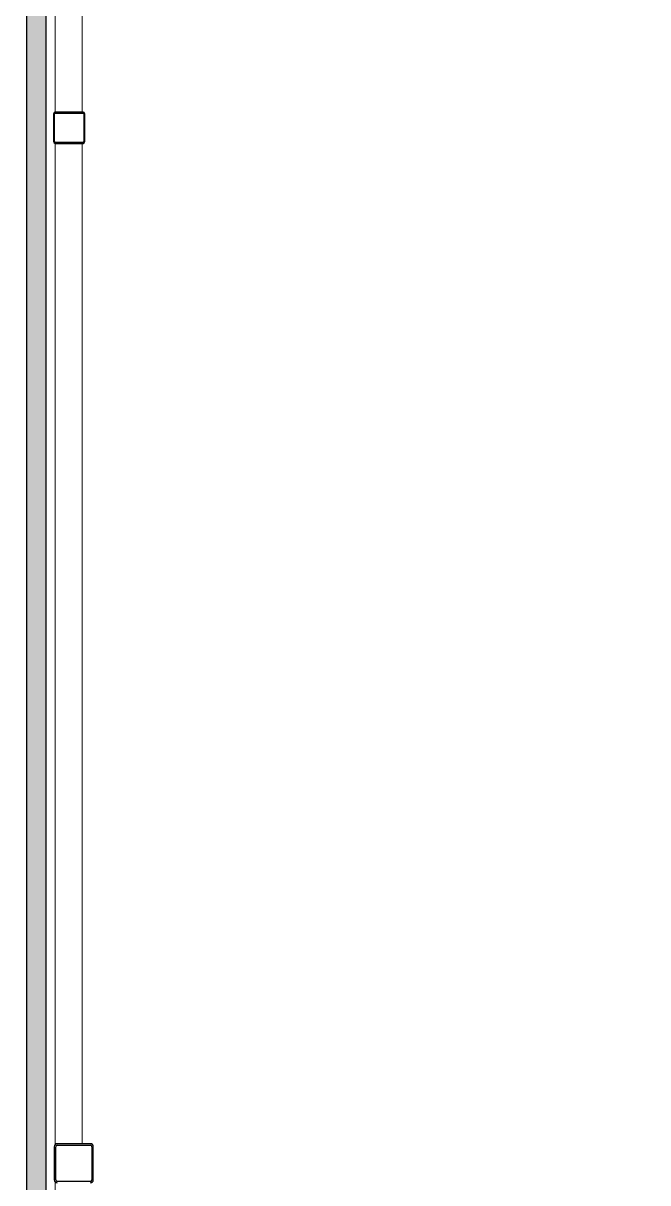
# Model space of a CAD drawing. Header units: inches. Extents: x 2743 to 10591, y -1604 to 5792.
# Drawn here: x 7084 to 7244, y 373 to 669.8 of the extents above; entities that cross this region are included whole.
import ezdxf

# ---------------------------------------------------------------- set-up
doc = ezdxf.new("R2010")
doc.units = ezdxf.units.IN
doc.header["$LTSCALE"] = 0.1875
doc.header["$MEASUREMENT"] = 0
doc.layers.add('22 Dimension', color=7, linetype='Continuous', lineweight=5)
for name, color, linetype in [('A-N-MUR-EXT', 5, 'Continuous'), ('A-N-MUR-INT', 3, 'Continuous'), ('fill253', 253, 'Continuous'), ('S-N-ACIER', 4, 'Continuous')]:
    doc.layers.add(name, color=color, linetype=linetype)

msp = doc.modelspace()

# ---------------------------------------------------------------- hatches: boundary and pattern name
at = {"layer": 'fill253'}
h = msp.add_hatch(color=7, dxfattribs=at)
h.dxf.hatch_style = 1
h.paths.add_polyline_path([(9794.88805, 431.979), (9789.9668, 431.979), (9789.98075, 94.34303), (9794.902, 94.34303)])
h.paths.add_polyline_path([(9794.88806, 678.7916), (9789.96681, 678.7916), (9789.96681, 572.89173), (9794.88806, 572.89173)])
h.paths.add_polyline_path([(9794.88806, 925.604), (9789.96681, 925.604), (9789.9668, 819.70432), (9794.88805, 819.70432)])
h.paths.add_polyline_path([(8905.8684, -1259.02652), (8903.3892, -1263.9483), (9794.902, -1263.94777), (9794.902, -1071.958), (9789.98075, -1071.958), (9789.98075, -1259.02652)])
h.paths.add_polyline_path([(8477.94275, -1356.98336), (8485.93642, -1355.67867), (8470.93724, -1263.95647), (8470.1595, -1259.19385), (8461.95284, -1259.19385), (8462.69638, -1263.82639)])
h.paths.add_polyline_path([(8896.37175, -1264.1151), (8896.751, -1266.30955), (8903.53292, -1265.20887), (8903.3892, -1263.9483), (8905.8684, -1259.02652), (8895.56167, -1259.02652)])
h.paths.add_polyline_path([(9794.902, 1153.66309), (9789.98075, 1153.66309), (9789.96681, 1066.51673), (9794.88806, 1066.51673)])
h.paths.add_polyline_path([(7089.79643, -1079.29062), (7083.99142, -1077.23697), (7083.99142, -1078.48244), (7084.85166, -1078.81134), (7084.85809, -1264.1151), (7353.37883, -1263.94776), (7353.37238, -1259.02651), (7089.77934, -1259.19385)])
h.paths.add_polyline_path([(7084.85809, -374.65047), (7089.77934, -375.67519), (7089.77934, 118.15991), (7084.85809, 118.15991)])
h.paths.add_polyline_path([(9789.98075, -339.79281), (9794.902, -339.79281), (9794.902, 52.10637), (9789.98075, 52.10637)])
h.paths.add_polyline_path([(9789.97463, -401.23504), (9794.89588, -401.23504), (9794.902, -339.79281), (9789.98075, -339.79281)])
h.paths.add_polyline_path([(9789.98074, -545.32679), (9794.90199, -545.32679), (9794.89588, -437.25741), (9789.97463, -437.25741)])
h.paths.add_polyline_path([(9789.97201, -617.37634), (9794.89326, -617.37634), (9794.90199, -581.35034), (9789.98074, -581.35034)])
h.paths.add_polyline_path([(9789.97813, -689.42343), (9794.89938, -689.42343), (9794.89969, -653.39744), (9789.97844, -653.39744)])
h.paths.add_polyline_path([(9789.97813, -761.46809), (9794.89938, -761.46809), (9794.89938, -725.44454), (9789.97813, -725.44454)])
h.paths.add_polyline_path([(8313.35452, 1440.59386), (8313.35452, 1445.51513), (7084.85166, 1445.51513), (7084.85809, 159.14408), (7089.77934, 159.14408), (7089.77291, 1440.59388)])
h.paths.add_polyline_path([(7395.62104, -1259.02652), (7395.62126, -1263.94777), (8462.75648, -1264.1151), (8461.95284, -1259.19385)])
h.paths.add_polyline_path([(8556.69559, 1440.56528), (8556.6956, 1445.48688), (8355.59043, 1445.5146), (8355.59043, 1440.59333)])
h.paths.add_polyline_path([(9149.95053, 1445.3478), (9149.95053, 1440.42655), (9789.98075, 1440.42655), (9789.9808, 1308.40012), (9794.90205, 1308.40012), (9794.902, 1445.3478)])
h.paths.add_polyline_path([(9794.89496, -941.58583), (9789.96911, -941.58584), (9789.98075, -1029.88866), (9794.902, -1029.88866)])
h.paths.add_polyline_path([(9789.96911, -905.56228), (9794.89496, -905.5623), (9794.89326, -797.49164), (9789.97201, -797.49164)])

# ---------------------------------------------------------------- linework, layer by layer
at = {"layer": '22 Dimension'}
for p, q in [((7092.2229, 910.69899), (7092.2229, 647.04598)), ((7099.16137, 910.69899), (7099.11259, 647.04598)), ((7092.2229, 639.04599), (7092.2229, 382.80803)), ((7099.1111, 639.04599), (7099.06372, 382.97808)), ((7092.2229, 373.14815), (7092.2229, 165.68017))]:
    msp.add_line(p, q, dxfattribs=at)
at = {"layer": 'A-N-MUR-EXT', "color": 7}
msp.add_line((7084.85166, 1445.51513), (7084.85166, 159.3114), dxfattribs=at)
at = {"layer": 'A-N-MUR-INT', "color": 7}
msp.add_line((7089.77291, 1440.59388), (7089.77291, 159.31145), dxfattribs=at)
at = {"layer": 'S-N-ACIER', "color": 7}
for p, q in [((7091.7729, 646.59598), (7091.7729, 639.49599)), ((7092.0229, 639.49599), (7092.0229, 646.59598)), ((7099.32289, 647.04598), (7092.2229, 647.04598)), ((7092.2229, 646.79598), (7099.32289, 646.79598)), ((7099.52289, 646.59598), (7099.52289, 639.49599)), ((7099.77289, 639.49599), (7099.77289, 646.59598)), ((7099.32289, 639.29599), (7092.2229, 639.29599)), ((7092.2229, 639.04599), (7099.32289, 639.04599)), ((7101.1978, 382.97808), (7092.6986, 382.97808)), ((7091.94821, 382.22768), (7091.94821, 373.72849)), ((7092.32341, 373.72849), (7092.32341, 382.22768)), ((7092.6986, 382.60288), (7101.1978, 382.60288)), ((7101.573, 382.22768), (7101.573, 373.72849)), ((7101.94819, 373.72849), (7101.94819, 382.22768)), ((7101.1978, 373.35329), (7092.6986, 373.35329))]:
    msp.add_line(p, q, dxfattribs=at)
for centre, radius, start, end in [((7092.2229, 646.59598), 0.45, 90, 180), ((7092.2229, 646.59598), 0.2, 90, 180), ((7099.32289, 646.59598), 0.45, 0, 90), ((7099.32289, 646.59598), 0.2, 0, 90), ((7092.2229, 639.49599), 0.45, 180, 270), ((7092.2229, 639.49599), 0.2, 180, 270), ((7099.32289, 639.49599), 0.45, 270, 0), ((7099.32289, 639.49599), 0.2, 270, 0), ((7092.6986, 382.22768), 0.75039, 90, 180), ((7101.1978, 382.22768), 0.75039, 0, 90), ((7092.6986, 382.22768), 0.3752, 90, 180), ((7101.1978, 382.22768), 0.3752, 0, 90), ((7092.6986, 373.72849), 0.75039, 180, 270), ((7092.6986, 373.72849), 0.3752, 180, 270), ((7101.1978, 373.72849), 0.75039, 270, 0), ((7101.1978, 373.72849), 0.3752, 270, 0)]:
    msp.add_arc(centre, radius, start, end, dxfattribs=at)

doc.saveas('drawing.dxf')
